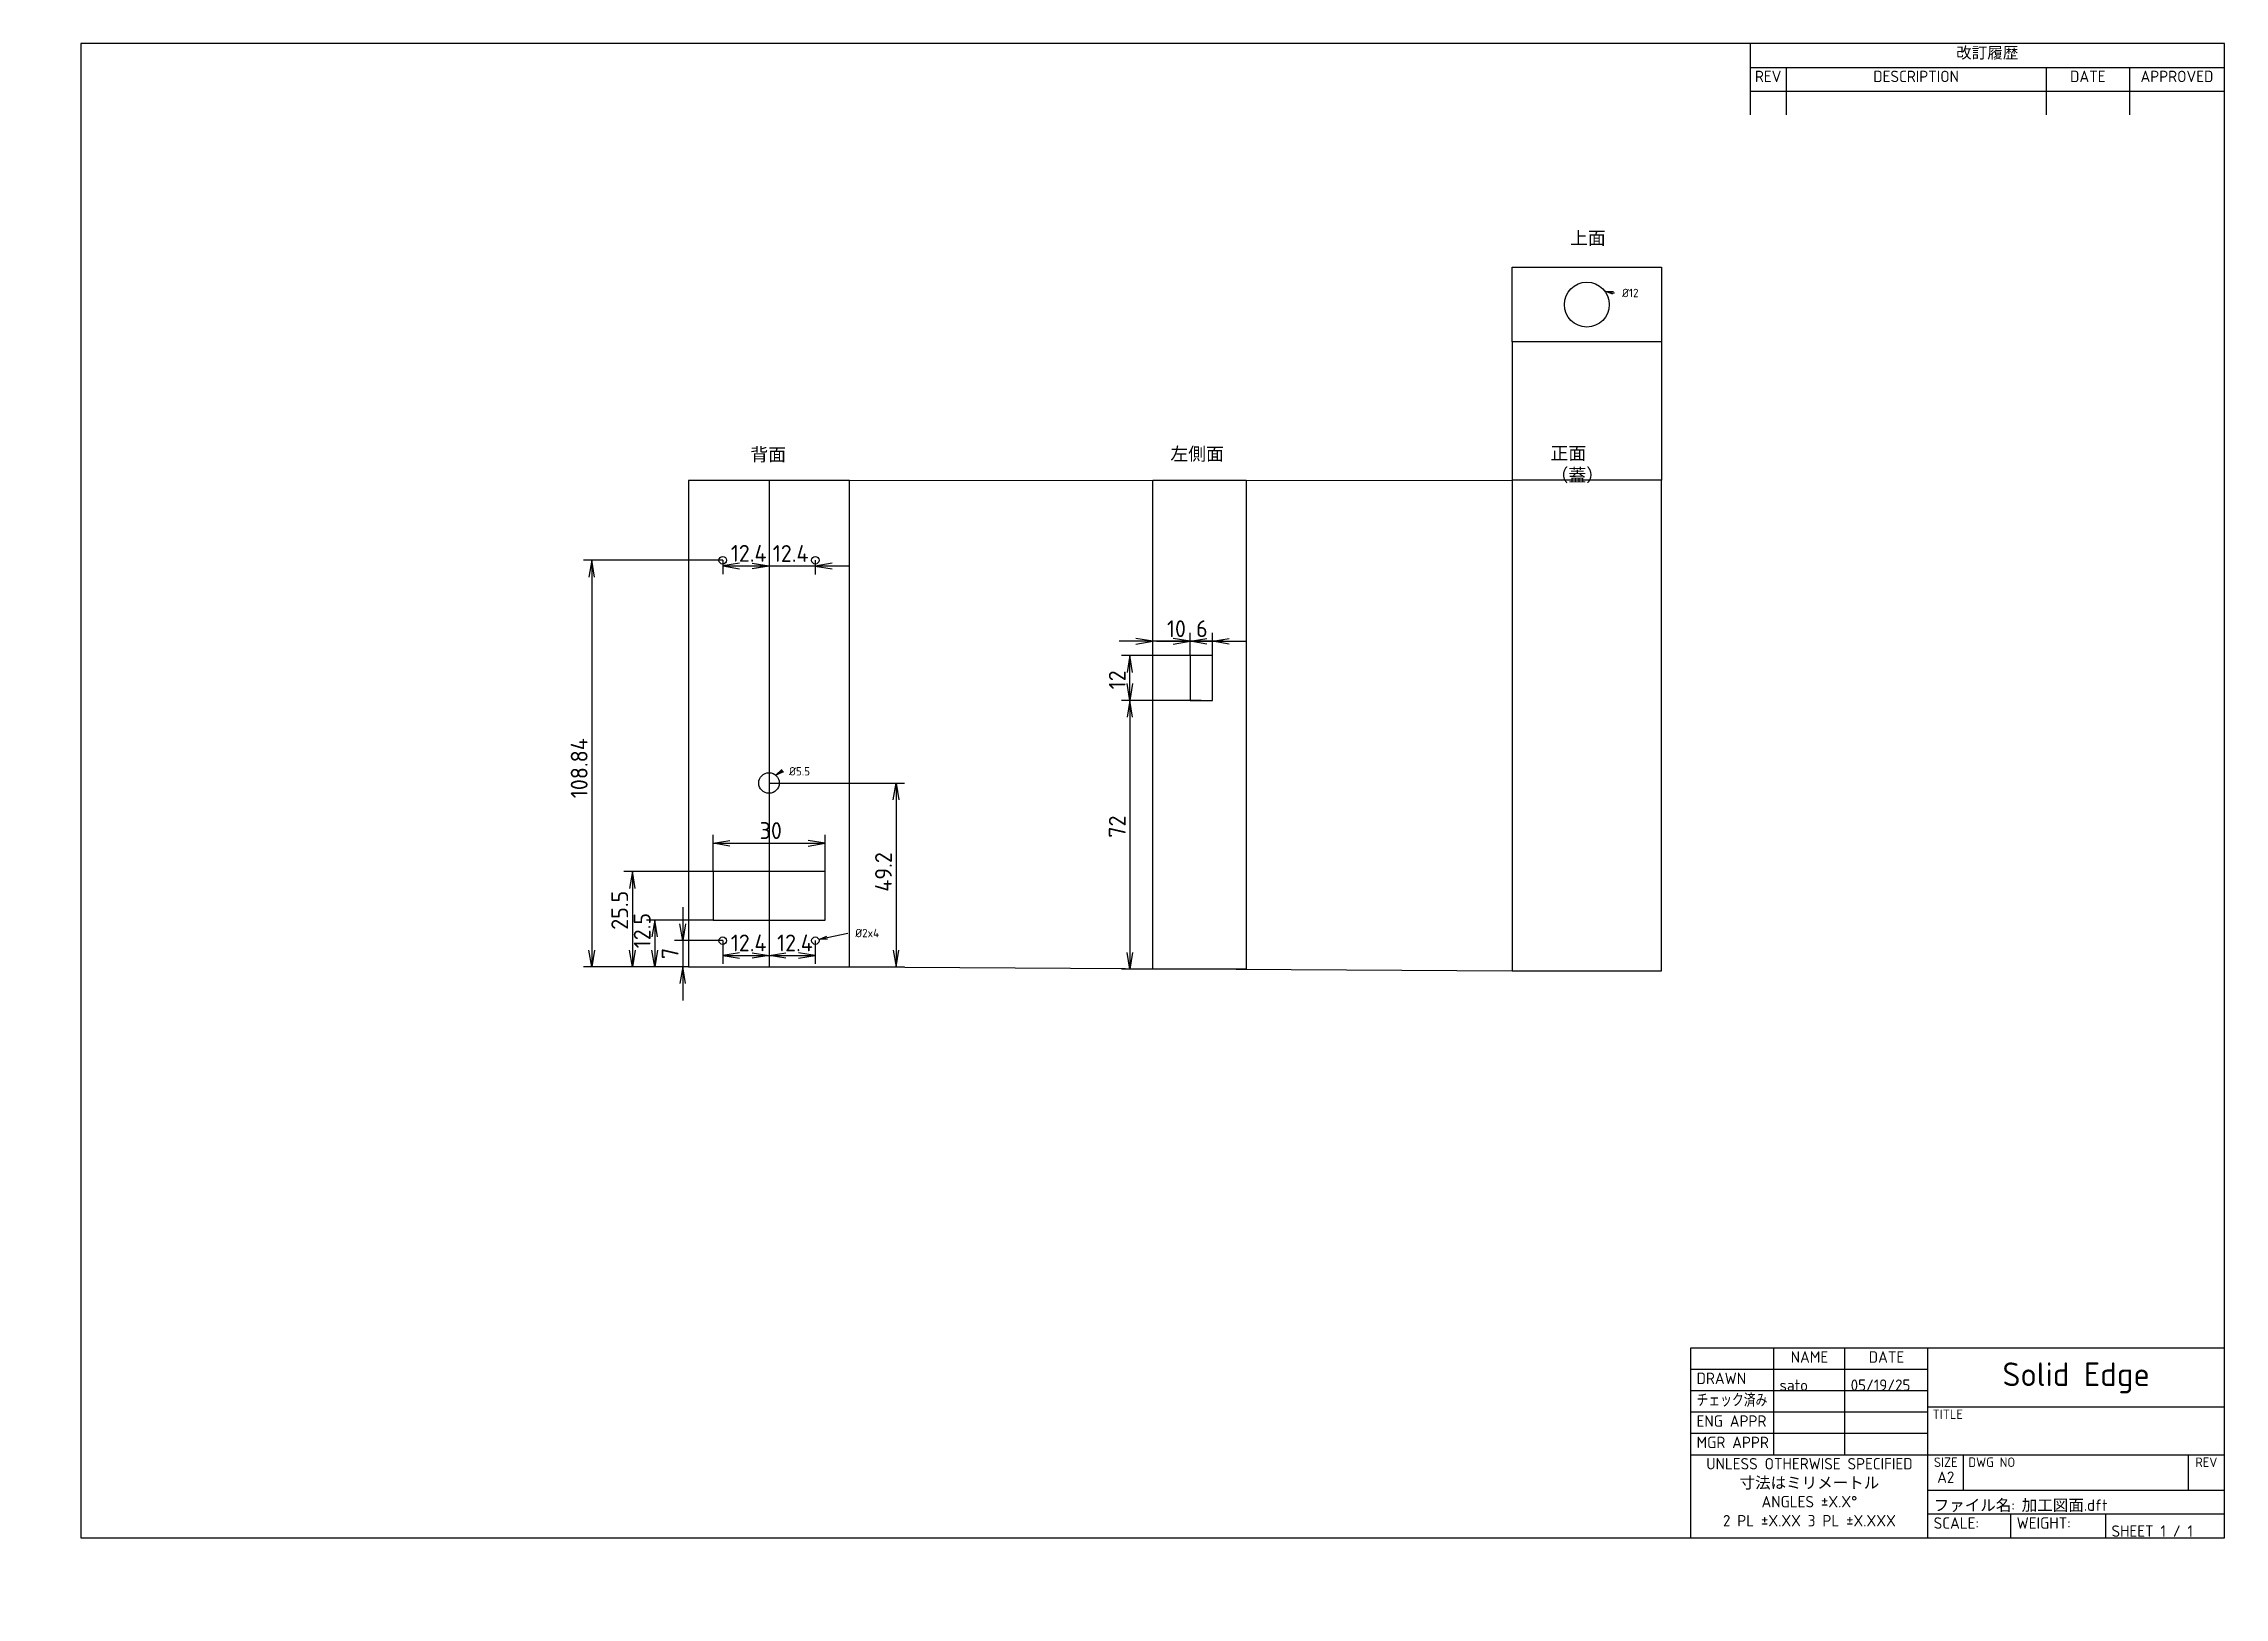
# Model space of a CAD drawing. Header units: millimetres. Extents: x 0 to 584, y -6 to 410.
import ezdxf
from ezdxf import colors
from ezdxf.entities.mleader import LeaderData, LeaderLine
from ezdxf.enums import TextEntityAlignment as Align
from ezdxf.lldxf.tags import DXFTag
from ezdxf.math import Vec2, Vec3

# ---------------------------------------------------------------- set-up
doc = ezdxf.new("R2010")
doc.units = ezdxf.units.MM
doc.layers.add('デフォルト', color=7, linetype='Continuous')
doc.styles.add('SEACAD_Solid_Edge_ISO', font='seiso.ttf')
tags = doc.linetypes.add('DASHDOT2', pattern=[12.7, 6.35, -3.175, 0, -3.175]).pattern_tags.tags
tags[10:11] = [DXFTag(74, 4), DXFTag(75, 0), DXFTag(340, '0'), DXFTag(46, 0.0), DXFTag(50, 0.0), DXFTag(44, 0.0), DXFTag(45, 0.0)]
tags[8:9] = [DXFTag(74, 4), DXFTag(75, 0), DXFTag(340, '0'), DXFTag(46, 0.0), DXFTag(50, 0.0), DXFTag(44, 0.0), DXFTag(45, 0.0)]
tags[6:7] = [DXFTag(74, 4), DXFTag(75, 0), DXFTag(340, '0'), DXFTag(46, 0.0), DXFTag(50, 0.0), DXFTag(44, 0.0), DXFTag(45, 0.0)]
tags[4:5] = [DXFTag(74, 4), DXFTag(75, 0), DXFTag(340, '0'), DXFTag(46, 0.0), DXFTag(50, 0.0), DXFTag(44, 0.0), DXFTag(45, 0.0)]
tags = doc.linetypes.add('DIVIDE2', pattern=[15.875, 6.35, -3.175, 0, -3.175, 0, -3.175]).pattern_tags.tags
tags[14:15] = [DXFTag(74, 4), DXFTag(75, 0), DXFTag(340, '0'), DXFTag(46, 0.0), DXFTag(50, 0.0), DXFTag(44, 0.0), DXFTag(45, 0.0)]
tags[12:13] = [DXFTag(74, 4), DXFTag(75, 0), DXFTag(340, '0'), DXFTag(46, 0.0), DXFTag(50, 0.0), DXFTag(44, 0.0), DXFTag(45, 0.0)]
tags[10:11] = [DXFTag(74, 4), DXFTag(75, 0), DXFTag(340, '0'), DXFTag(46, 0.0), DXFTag(50, 0.0), DXFTag(44, 0.0), DXFTag(45, 0.0)]
tags[8:9] = [DXFTag(74, 4), DXFTag(75, 0), DXFTag(340, '0'), DXFTag(46, 0.0), DXFTag(50, 0.0), DXFTag(44, 0.0), DXFTag(45, 0.0)]
tags[6:7] = [DXFTag(74, 4), DXFTag(75, 0), DXFTag(340, '0'), DXFTag(46, 0.0), DXFTag(50, 0.0), DXFTag(44, 0.0), DXFTag(45, 0.0)]
tags[4:5] = [DXFTag(74, 4), DXFTag(75, 0), DXFTag(340, '0'), DXFTag(46, 0.0), DXFTag(50, 0.0), DXFTag(44, 0.0), DXFTag(45, 0.0)]
doc.dimstyles.new('JIS_(mm)', dxfattribs={"dimtxt": 4.5, "dimasz": 4.5, "dimexe": 2.25, "dimexo": 0, "dimgap": 1.125, "dimtad": 1, "dimdsep": 46, "dimtxsty": 'SEACAD_Solid_Edge_ISO', "dimblk1": '_SE_OPEN', "dimblk2": '_SE_OPEN', "dimsah": 1, "dimcen": 2.25, "dimadec": 0, "dimazin": 0, "dimtfac": 0.5, "dimtmove": 0, "dimatfit": 3, "dimfxl": 1, "dimarcsym": 0})

# ---------------------------------------------------------------- blocks, each defined once
blk = doc.blocks.new('_OPEN')
at = {"color": 0}
for p, q in [((-1, 0.1665), (0, 0)), ((0, 0), (-1, -0.1665)), ((0, 0), (-1, 0))]:
    blk.add_line(p, q, dxfattribs=at)
blk = doc.blocks.new('DMBLK15')
at = {"layer": 'デフォルト', "color": 7, "linetype": 'Continuous'}
for p, q in [((171.16, 178.84), (171.16, 153.84)), ((181.86, 169.84), (168.91, 169.84)), ((172.71, 162.84), (168.91, 162.84))]:
    blk.add_line(p, q, dxfattribs=at)
for points in [[(171.91, 174.34), (171.16, 169.84), (170.41, 174.34)], [(171.91, 158.34), (171.16, 162.84), (170.41, 158.34)]]:
    blk.add_lwpolyline(points, dxfattribs=at)
at = {"layer": 'デフォルト', "color": 7, "linetype": 'Continuous', "style": 'SEACAD_Solid_Edge_ISO'}
blk.add_text('7', height=4.5, rotation=90, dxfattribs=at).set_placement((165.53, 164.91), align=Align.TOP_LEFT)
blk = doc.blocks.new('_SE_OPEN')
at = {"color": 0}
for p, q in [((-1, 0.1665), (0, 0)), ((0, 0), (-1, -0.1665)), ((0, 0), (-1, 0))]:
    blk.add_line(p, q, dxfattribs=at)
blk = doc.blocks.new('DMBLK16')
at = {"layer": 'デフォルト', "color": 7, "linetype": 'Continuous'}
for p, q in [((181.86, 169.84), (181.86, 163.61)), ((181.86, 165.86), (194.26, 165.86))]:
    blk.add_line(p, q, dxfattribs=at)
for points in [[(186.36, 166.61), (181.86, 165.86), (186.36, 165.11)], [(189.76, 166.61), (194.26, 165.86), (189.76, 165.11)]]:
    blk.add_lwpolyline(points, dxfattribs=at)
at = {"layer": 'デフォルト', "color": 7, "linetype": 'Continuous', "style": 'SEACAD_Solid_Edge_ISO'}
blk.add_text('12.4', height=4.5, dxfattribs=at).set_placement((184.02, 171.49), align=Align.TOP_LEFT)
blk = doc.blocks.new('DMBLK17')
at = {"layer": 'デフォルト', "color": 7, "linetype": 'Continuous'}
for p, q in [((206.66, 169.84), (206.66, 163.61)), ((194.26, 165.86), (206.66, 165.86))]:
    blk.add_line(p, q, dxfattribs=at)
for points in [[(198.76, 165.11), (194.26, 165.86), (198.76, 166.61)], [(202.16, 165.11), (206.66, 165.86), (202.16, 166.61)]]:
    blk.add_lwpolyline(points, dxfattribs=at)
at = {"layer": 'デフォルト', "color": 7, "linetype": 'Continuous', "style": 'SEACAD_Solid_Edge_ISO'}
blk.add_text('12.4', height=4.5, dxfattribs=at).set_placement((196.42, 171.49), align=Align.TOP_LEFT)
blk = doc.blocks.new('DMBLK18')
at = {"layer": 'デフォルト', "color": 7, "linetype": 'Continuous'}
for p, q in [((181.86, 271.68), (181.86, 267.92)), ((181.86, 270.17), (194.26, 270.17))]:
    blk.add_line(p, q, dxfattribs=at)
for points in [[(186.36, 270.92), (181.86, 270.17), (186.36, 269.42)], [(189.76, 270.92), (194.26, 270.17), (189.76, 269.42)]]:
    blk.add_lwpolyline(points, dxfattribs=at)
at = {"layer": 'デフォルト', "color": 7, "linetype": 'Continuous', "style": 'SEACAD_Solid_Edge_ISO'}
blk.add_text('12.4', height=4.5, dxfattribs=at).set_placement((184.02, 275.79), align=Align.TOP_LEFT)
blk = doc.blocks.new('DMBLK19')
at = {"layer": 'デフォルト', "color": 7, "linetype": 'Continuous'}
for p, q in [((181.86, 271.68), (144.54, 271.68)), ((146.79, 271.68), (146.79, 162.84)), ((172.71, 162.84), (144.54, 162.84))]:
    blk.add_line(p, q, dxfattribs=at)
for points in [[(147.54, 267.18), (146.79, 271.68), (146.04, 267.18)], [(147.54, 167.34), (146.79, 162.84), (146.04, 167.34)]]:
    blk.add_lwpolyline(points, dxfattribs=at)
at = {"layer": 'デフォルト', "color": 7, "linetype": 'Continuous', "style": 'SEACAD_Solid_Edge_ISO'}
blk.add_text('108.84', height=4.5, rotation=90, dxfattribs=at).set_placement((141.17, 207.98), align=Align.TOP_LEFT)
blk = doc.blocks.new('DMBLK20')
at = {"layer": 'デフォルト', "color": 7, "linetype": 'Continuous'}
for p, q in [((179.26, 188.34), (179.26, 198.18)), ((179.26, 195.93), (209.26, 195.93)), ((209.26, 188.34), (209.26, 198.18))]:
    blk.add_line(p, q, dxfattribs=at)
for points in [[(183.76, 195.18), (179.26, 195.93), (183.76, 196.68)], [(204.76, 195.18), (209.26, 195.93), (204.76, 196.68)]]:
    blk.add_lwpolyline(points, dxfattribs=at)
at = {"layer": 'デフォルト', "color": 7, "linetype": 'Continuous', "style": 'SEACAD_Solid_Edge_ISO'}
blk.add_text('30', height=4.5, dxfattribs=at).set_placement((191.75, 201.56), align=Align.TOP_LEFT)
blk = doc.blocks.new('DMBLK21')
at = {"layer": 'デフォルト', "color": 7, "linetype": 'Continuous'}
for p, q in [((179.26, 175.34), (161.41, 175.34)), ((163.66, 175.34), (163.66, 162.84)), ((172.71, 162.84), (161.41, 162.84))]:
    blk.add_line(p, q, dxfattribs=at)
for points in [[(164.41, 170.84), (163.66, 175.34), (162.91, 170.84)], [(164.41, 167.34), (163.66, 162.84), (162.91, 167.34)]]:
    blk.add_lwpolyline(points, dxfattribs=at)
at = {"layer": 'デフォルト', "color": 7, "linetype": 'Continuous', "style": 'SEACAD_Solid_Edge_ISO'}
blk.add_text('12.5', height=4.5, rotation=90, dxfattribs=at).set_placement((158.04, 167.79), align=Align.TOP_LEFT)
blk = doc.blocks.new('DMBLK22')
at = {"layer": 'デフォルト', "color": 7, "linetype": 'Continuous'}
for p, q in [((179.26, 188.34), (155.41, 188.34)), ((157.66, 188.34), (157.66, 162.84)), ((172.71, 162.84), (155.41, 162.84))]:
    blk.add_line(p, q, dxfattribs=at)
for points in [[(158.41, 183.84), (157.66, 188.34), (156.91, 183.84)], [(158.41, 167.34), (157.66, 162.84), (156.91, 167.34)]]:
    blk.add_lwpolyline(points, dxfattribs=at)
at = {"layer": 'デフォルト', "color": 7, "linetype": 'Continuous', "style": 'SEACAD_Solid_Edge_ISO'}
blk.add_text('25.5', height=4.5, rotation=90, dxfattribs=at).set_placement((152.03, 172.75), align=Align.TOP_LEFT)
blk = doc.blocks.new('DMBLK23')
at = {"layer": 'デフォルト', "color": 7, "linetype": 'Continuous'}
for p, q in [((194.26, 212.04), (230.54, 212.04)), ((228.29, 212.04), (228.29, 162.84)), ((215.81, 162.84), (230.54, 162.84))]:
    blk.add_line(p, q, dxfattribs=at)
for points in [[(227.54, 207.54), (228.29, 212.04), (229.04, 207.54)], [(227.54, 167.34), (228.29, 162.84), (229.04, 167.34)]]:
    blk.add_lwpolyline(points, dxfattribs=at)
at = {"layer": 'デフォルト', "color": 7, "linetype": 'Continuous', "style": 'SEACAD_Solid_Edge_ISO'}
blk.add_text('49.2', height=4.5, rotation=90, dxfattribs=at).set_placement((222.66, 182.94), align=Align.TOP_LEFT)
blk = doc.blocks.new('DMBLK24')
at = {"layer": 'デフォルト', "color": 7, "linetype": 'Continuous'}
for p, q in [((215.66, 270.13), (185.26, 270.13)), ((206.66, 271.68), (206.66, 267.88))]:
    blk.add_line(p, q, dxfattribs=at)
for points in [[(189.76, 270.88), (194.26, 270.13), (189.76, 269.38)], [(211.16, 270.88), (206.66, 270.13), (211.16, 269.38)]]:
    blk.add_lwpolyline(points, dxfattribs=at)
at = {"layer": 'デフォルト', "color": 7, "linetype": 'Continuous', "style": 'SEACAD_Solid_Edge_ISO'}
blk.add_text('12.4', height=4.5, dxfattribs=at).set_placement((195.27, 275.75), align=Align.TOP_LEFT)
blk = doc.blocks.new('DMBLK25')
at = {"layer": 'デフォルト', "color": 7, "linetype": 'Continuous'}
for p, q in [((310.01, 234.17), (288.63, 234.17)), ((290.88, 234.17), (290.88, 162.17)), ((297.01, 162.17), (288.63, 162.17))]:
    blk.add_line(p, q, dxfattribs=at)
for points in [[(291.63, 229.67), (290.88, 234.17), (290.13, 229.67)], [(291.63, 166.67), (290.88, 162.17), (290.13, 166.67)]]:
    blk.add_lwpolyline(points, dxfattribs=at)
at = {"layer": 'デフォルト', "color": 7, "linetype": 'Continuous', "style": 'SEACAD_Solid_Edge_ISO'}
blk.add_text('72', height=4.5, rotation=90, dxfattribs=at).set_placement((285.26, 197.41), align=Align.TOP_LEFT)
blk = doc.blocks.new('DMBLK26')
at = {"layer": 'デフォルト', "color": 7, "linetype": 'Continuous'}
for p, q in [((307.01, 246.17), (307.01, 252.23)), ((316.01, 249.98), (288.01, 249.98))]:
    blk.add_line(p, q, dxfattribs=at)
for points in [[(292.51, 249.23), (297.01, 249.98), (292.51, 250.73)], [(311.51, 249.23), (307.01, 249.98), (311.51, 250.73)]]:
    blk.add_lwpolyline(points, dxfattribs=at)
at = {"layer": 'デフォルト', "color": 7, "linetype": 'Continuous', "style": 'SEACAD_Solid_Edge_ISO'}
blk.add_text('10', height=4.5, dxfattribs=at).set_placement((300.82, 255.61), align=Align.TOP_LEFT)
blk = doc.blocks.new('DMBLK27')
at = {"layer": 'デフォルト', "color": 7, "linetype": 'Continuous'}
for p, q in [((307.01, 246.17), (288.63, 246.17)), ((290.88, 234.17), (290.88, 246.17)), ((310.01, 234.17), (288.63, 234.17))]:
    blk.add_line(p, q, dxfattribs=at)
for points in [[(291.63, 241.67), (290.88, 246.17), (290.13, 241.67)], [(291.63, 238.67), (290.88, 234.17), (290.13, 238.67)]]:
    blk.add_lwpolyline(points, dxfattribs=at)
at = {"layer": 'デフォルト', "color": 7, "linetype": 'Continuous', "style": 'SEACAD_Solid_Edge_ISO'}
blk.add_text('12', height=4.5, rotation=90, dxfattribs=at).set_placement((285.26, 237.13), align=Align.TOP_LEFT)
blk = doc.blocks.new('DMBLK28')
at = {"layer": 'デフォルト', "color": 7, "linetype": 'Continuous'}
for p, q in [((307.01, 246.17), (307.01, 252.23)), ((313.01, 246.17), (313.01, 252.23)), ((298.01, 249.98), (322.01, 249.98))]:
    blk.add_line(p, q, dxfattribs=at)
for points in [[(302.51, 249.23), (307.01, 249.98), (302.51, 250.73)], [(317.51, 249.23), (313.01, 249.98), (317.51, 250.73)]]:
    blk.add_lwpolyline(points, dxfattribs=at)
at = {"layer": 'デフォルト', "color": 7, "linetype": 'Continuous', "style": 'SEACAD_Solid_Edge_ISO'}
blk.add_text('6', height=4.5, dxfattribs=at).set_placement((308.62, 255.61), align=Align.TOP_LEFT)
blk = doc.blocks.new('_Dot')
at = {"color": 0, "linetype": 'ByBlock', "lineweight": -2}
blk.add_line((-0.5, 0), (-1, 0), dxfattribs=at)
at = {"color": 0, "linetype": 'ByBlock', "const_width": 0.5}
blk.add_lwpolyline([(-0.25, 0, 1), (0.25, 0, 1)], format="xyb", close=True, dxfattribs=at)

msp = doc.modelspace()

# ---------------------------------------------------------------- linework, layer by layer
at = {"layer": 'デフォルト', "color": 7, "linetype": 'Continuous'}
for p, q in [((584, 410), (10, 410)), ((10, 410), (10, 10)), ((457, 410), (457, 390.95)), ((584, 10), (584, 410)), ((457, 403.65), (584, 403.65)), ((466.652, 403.65), (466.652, 390.95)), ((536.248, 403.65), (536.248, 390.95)), ((558.6, 403.65), (558.6, 390.95)), ((457, 397.3), (584, 397.3)), ((393.259, 350.127), (433.272, 350.127)), ((393.259, 330.127), (393.259, 350.127)), ((433.272, 350.127), (433.272, 330.127)), ((433.272, 330.127), (393.259, 330.127)), ((172.707, 293.051), (172.707, 162.842)), ((215.812, 293.051), (172.707, 293.051)), ((215.812, 162.842), (215.812, 293.051)), ((297.006, 293.088), (322.006, 293.088)), ((297.006, 162.171), (297.006, 293.088)), ((322.006, 293.088), (322.006, 162.171)), ((433.272, 293.112), (393.272, 293.112)), ((393.272, 293.112), (393.272, 161.721)), ((433.272, 161.721), (433.272, 293.112)), ((313.006, 246.171), (307.006, 246.171)), ((307.006, 246.171), (307.006, 234.171)), ((313.006, 234.171), (313.006, 246.171)), ((307.006, 234.171), (313.006, 234.171)), ((209.259, 188.342), (179.259, 188.342)), ((179.259, 188.342), (179.259, 175.342)), ((209.259, 175.342), (209.259, 188.342)), ((179.259, 175.342), (209.259, 175.342)), ((172.707, 162.842), (215.812, 162.842)), ((322.006, 162.171), (297.006, 162.171)), ((393.272, 161.721), (433.272, 161.721)), ((441.125, 10), (441.125, 60.8)), ((441.125, 60.8), (584, 60.8)), ((463.35, 32.225), (463.35, 60.8)), ((482.4, 32.225), (482.4, 60.8)), ((504.625, 10), (504.625, 60.8)), ((441.125, 55.085), (504.625, 55.085)), ((441.125, 49.37), (504.625, 49.37)), ((441.125, 43.655), (504.625, 43.655)), ((504.625, 45.052), (584, 45.052)), ((441.125, 37.94), (504.625, 37.94)), ((441.125, 32.225), (584, 32.225)), ((514.15, 22.7), (514.15, 32.098)), ((574.348, 22.7), (574.348, 32.098)), ((504.625, 22.7), (584, 22.7)), ((504.625, 16.35), (584, 16.35)), ((526.85, 10), (526.85, 16.35)), ((552.25, 10), (552.25, 16.35)), ((10, 10), (584, 10))]:
    msp.add_line(p, q, dxfattribs=at)
at = {"layer": 'デフォルト', "color": 7, "linetype": 'DIVIDE2'}
for p, q in [((393.259, 330.127), (393.272, 293.112)), ((433.272, 330.127), (433.272, 293.112)), ((215.812, 293.051), (393.272, 293.112)), ((215.812, 162.842), (393.272, 161.721))]:
    msp.add_line(p, q, dxfattribs=at)
at = {"layer": 'デフォルト', "color": 7, "linetype": 'DASHDOT2'}
msp.add_line((194.259, 293.051), (194.259, 162.842), dxfattribs=at)
at = {"layer": 'デフォルト', "color": 7, "linetype": 'Continuous'}
for centre, radius in [((413.266, 340.127), 6), ((181.859, 271.682), 1), ((206.659, 271.682), 1), ((194.259, 212.042), 2.75), ((181.859, 169.842), 1), ((206.659, 169.842), 1)]:
    msp.add_circle(centre, radius, dxfattribs=at)

# ---------------------------------------------------------------- texts
at = {"layer": 'デフォルト'}
for s, insert, char_height, width, attachment_point in [('{\\fSolid Edge ISO|b0||i0||c0|p34;\\C7;\\H3.048;\\W1.;改訂履歴}', (520.5, 409.099), 3.048, 127, 2), ('{\\fSolid Edge ISO|b0||i0||c0|p34;\\C7;\\H3.048;\\W1.;REV}', (461.826, 402.749), 3.048, 9.652, 2), ('{\\fSolid Edge ISO|b0||i0||c0|p34;\\C7;\\H3.048;\\W1.;DESCRIPTION}', (501.45, 402.749), 3.048, 69.596, 2), ('{\\fSolid Edge ISO|b0||i0||c0|p34;\\C7;\\H3.048;\\W1.;DATE}', (547.424, 402.749), 3.048, 22.352, 2), ('{\\fSolid Edge ISO|b0||i0||c0|p34;\\C7;\\H3.048;\\W1.;APPROVED}', (571.3, 402.749), 3.048, 25.4, 2), ('{\\fSolid Edge ISO|b0||i0||c0|p34;\\C7;\\H3.5;\\W1.;上面}', (408.77, 359.7), 3.5, 11.02501, 1), ('{\\fSolid Edge ISO|b0||i0||c0|p34;\\C7;\\H3.5;\\W1.;背面}', (189.269, 301.742), 3.5, 11.02501, 1), ('{\\fSolid Edge ISO|b0||i0||c0|p34;\\C7;\\H3.5;\\W1.;左側面}', (301.733, 301.923), 3.5, 16.53751, 1), ('{\\fSolid Edge ISO|b0||i0||c0|p34;\\C7;\\H3.5;\\W1.;正面（蓋）}', (403.545, 302.103), 3.5, 22.13751, 1), ('{\\fSolid Edge ISO|b0||i0||c0|p34;\\C7;\\H3.048;\\W1.;NAME}', (472.875, 59.899), 3.048, 19.05, 2), ('{\\fSolid Edge ISO|b0||i0||c0|p34;\\C7;\\H3.048;\\W1.;DATE}', (493.512, 59.899), 3.048, 22.225, 2), ('{\\fSolid Edge ISO|b0||i0||c0|p34;\\C7;\\H3.048;\\W1.;DRAWN}', (442.649, 54.184), 3.048, 20.701, 1), ('{\\fSolid Edge ISO|b1||i0||c0|p34;\\C7;\\H6.35;\\W1.;Solid Edge}', (544.312, 56.924), 6.35, 79.375, 2), ('{\\fSolid Edge ISO|b0||i0||c0|p34;\\C7;\\H3.048;\\W0.76;チェック済み}', (442.649, 48.469), 3.048, 20.73966, 1), ('{\\fSolid Edge ISO|b0||i0||c0|p34;\\C7;\\H3.048;\\W1.;ENG APPR}', (442.649, 42.754), 3.048, 21.99862, 1), ('{\\fSolid Edge ISO|b0||i0||c0|p34;\\C7;\\H2.54;\\W1.;TITLE}', (505.895, 44.302), 2.54, 78.105, 1), ('{\\fSolid Edge ISO|b0||i0||c0|p34;\\C7;\\H3.048;\\W1.;MGR APPR}', (442.649, 37.039), 3.048, 22.66123, 1), ('{\\fSolid Edge ISO|b0||i0||c0|p34;\\C7;\\H3.048;\\W1.;UNLESS OTHERWISE SPECIFIED\\P}{\\fSolid Edge ISO|b0||i0||c0|p34;\\C7;\\H3.048;\\W1.;寸法はミリメートル\\P}{\\fSolid Edge ISO|b0||i0||c0|p34;\\C7;\\H3.048;\\W1.;ANGLES ±X.X°\\P}{\\fSolid Edge ISO|b0||i0||c0|p34;\\C7;\\H3.048;\\W1.;2 PL ±X.XX 3 PL ±X.XXX}', (472.875, 31.324), 3.048, 63.5, 2), ('{\\fSolid Edge ISO|b0||i0||c0|p34;\\C7;\\H2.54;\\W1.;SIZE}', (509.387, 31.475), 2.54, 9.525, 2), ('{\\fSolid Edge ISO|b0||i0||c0|p34;\\C7;\\H2.54;\\W1.;DWG NO}', (515.42, 31.475), 2.54, 58.928, 1), ('{\\fSolid Edge ISO|b0||i0||c0|p34;\\C7;\\H2.54;\\W1.;REV}', (579.174, 31.475), 2.54, 9.652, 2), ('{\\fSolid Edge ISO|b1||i0||c0|p34;\\C7;\\H3.048;\\W1.;A2}', (509.387, 26.192), 3.048, 9.525, 5), ('{\\fSolid Edge ISO|b0||i0||c0|p34;\\C7;\\H3.048;\\W1.;SCALE:}', (506.149, 15.449), 3.048, 20.701, 1), ('{\\fSolid Edge ISO|b0||i0||c0|p34;\\C7;\\H3.048;\\W1.;WEIGHT:}', (528.374, 15.449), 3.048, 23.876, 1)]:
    msp.add_mtext(s, dxfattribs=dict(at, insert=insert, char_height=char_height, width=width, attachment_point=attachment_point))

# ---------------------------------------------------------------- dimensions: what is measured, and where the dimension line sits
at = {"layer": 'デフォルト', "color": 7, "linetype": 'Continuous'}
for base, p1, p2, picture, middle in [((194.259, 270.167), (181.859, 271.682), (194.259, 293.051), 'DMBLK18', (188.059, 270.167)), ((194.259, 270.128), (206.659, 271.682), (194.259, 293.051), 'DMBLK24', (199.31, 270.128)), ((297.006, 249.983), (307.006, 246.171), (297.006, 293.088), 'DMBLK26', (303.074, 249.983)), ((313.006, 249.983), (307.006, 246.171), (313.006, 234.171), 'DMBLK28', (310.006, 249.983)), ((194.259, 165.864), (181.859, 169.842), (194.259, 162.842), 'DMBLK16', (188.059, 165.864)), ((206.659, 165.864), (194.259, 162.842), (206.659, 169.842), 'DMBLK17', (200.459, 165.864))]:
    dim = msp.add_linear_dim(base=base, p1=p1, p2=p2, text='\\A1;<>', dimstyle='JIS_(mm)', dxfattribs=at)
    dim.commit()
    dim.dimension.update_dxf_attribs({"geometry": picture, "text_midpoint": middle, "dimtype": 160})
for base, p1, p2, angle, picture, middle, dimtype in [((146.793, 162.842), (181.859, 271.682), (172.707, 162.842), 90, 'DMBLK19', (146.793, 214.834), 160), ((290.884, 246.171), (310.006, 234.171), (307.006, 246.171), 90, 'DMBLK27', (290.884, 239.431), 160), ((290.884, 162.171), (310.006, 234.171), (297.006, 162.171), 90, 'DMBLK25', (290.884, 200.225), 160), ((228.289, 162.842), (194.259, 212.042), (215.812, 162.842), 90, 'DMBLK23', (228.289, 187.442), 160), ((179.259, 195.933), (179.259, 188.342), (209.259, 188.342), 0, 'DMBLK20', (194.259, 195.933), 161), ((157.655, 162.842), (179.259, 188.342), (172.707, 162.842), 90, 'DMBLK22', (157.655, 177.101), 160), ((163.661, 162.842), (179.259, 175.342), (172.707, 162.842), 90, 'DMBLK21', (163.661, 171.774), 160), ((171.155, 162.842), (181.859, 169.842), (172.707, 162.842), 90, 'DMBLK15', (171.155, 166.342), 160)]:
    dim = msp.add_linear_dim(base=base, p1=p1, p2=p2, angle=angle, text='\\A1;<>', dimstyle='JIS_(mm)', dxfattribs=at)
    dim.commit()
    dim.dimension.update_dxf_attribs({"geometry": picture, "text_midpoint": middle, "dimtype": dimtype})

# ---------------------------------------------------------------- leaders
ml = msp.add_multileader_mtext('Standard', dxfattribs=at)
ml.set_content('{\\pxsm0.9;\\fSolid Edge ISO|b0||i0||c0|p34;\\W1.;%%c12\\P}', color=256)
ml.set_leader_properties()
ml.set_arrow_properties(name='OPEN')
ml.build(insert=Vec2(0, 0))
ml.multileader.update_dxf_attribs({"dogleg_length": 0, "arrow_head_size": 2.25})
ctx = ml.context
ctx.base_point, ctx.char_height, ctx.arrow_head_size = Vec3(420.701, 343.237), 2.25, 2.25
notes = []
notes.append((ctx, [(0, (1, 1, 0), (420.701, 343.24), (1, 0), 0, [(0, [(418.085, 343.701)], 0, [])])]))
ctx.mtext.insert = Vec3(422.701, 344.365)
ml = msp.add_multileader_mtext('Standard', dxfattribs=at)
ml.set_content('{\\pxsm0.9;\\fSolid Edge ISO|b0||i0||c0|p34;\\W1.;%%c5.5\\P}', color=256)
ml.set_leader_properties()
ml.set_arrow_properties(name='OPEN')
ml.build(insert=Vec2(0, 0))
ml.multileader.update_dxf_attribs({"dogleg_length": 0, "arrow_head_size": 2.25})
ctx = ml.context
ctx.base_point, ctx.char_height, ctx.arrow_head_size = Vec3(197.62, 215.188), 2.25, 2.25
notes.append((ctx, [(0, (1, 1, 0), (197.62, 215.189), (1, 0), 0, [(0, [(196.04, 214.138)], 0, [])])]))
ctx.mtext.insert = Vec3(199.62, 216.314)
ml = msp.add_multileader_mtext('Standard', dxfattribs=at)
ml.set_content('{\\pxsm0.9;\\fSolid Edge ISO|b0||i0||c0|p34;\\W1.;%%c2x4\\P}', color=256)
ml.set_leader_properties()
ml.set_arrow_properties(name='OPEN')
ml.build(insert=Vec2(0, 0))
ml.multileader.update_dxf_attribs({"dogleg_length": 0, "arrow_head_size": 2.25})
ctx = ml.context
ctx.base_point, ctx.char_height, ctx.arrow_head_size = Vec3(215.345, 171.874), 2.25, 2.25
notes.append((ctx, [(0, (1, 1, 0), (215.345, 171.877), (1, 0), 0, [(0, [(207.608, 170.16)], 0, [])])]))
ctx.mtext.insert = Vec3(217.345, 173.002)
ml = msp.add_multileader_mtext('Standard', dxfattribs=at)
ml.set_content('{\\pxsm0.9;\\fSolid Edge ISO|b0||i0||c0|p34;\\W1.;05/19/25\\P}', color=256)
ml.set_leader_properties()
ml.set_arrow_properties(name='DOT')
ml.build(insert=Vec2(0, 0))
ml.multileader.update_dxf_attribs({"leader_type": 0, "dogleg_length": 0, "arrow_head_size": 3.048})
ctx = ml.context
ctx.base_point, ctx.char_height, ctx.arrow_head_size = Vec3(0, 0), 3.048, 3.048
notes.append((ctx, [(0, (0, 0, 0), (0, 0), (1, 0), 1, [])]))
ctx.mtext.insert = Vec3(483.924, 52.367)
ml = msp.add_multileader_mtext('Standard', dxfattribs=at)
ml.set_content('{\\pxsm0.9;\\fSolid Edge ISO|b0||i0||c0|p34;\\W1.;sato\\P}', color=256)
ml.set_leader_properties()
ml.set_arrow_properties(name='DOT')
ml.build(insert=Vec2(0, 0))
ml.multileader.update_dxf_attribs({"leader_type": 0, "dogleg_length": 0, "arrow_head_size": 3.048})
ctx = ml.context
ctx.base_point, ctx.char_height, ctx.arrow_head_size = Vec3(0, 0), 3.048, 3.048
notes.append((ctx, [(0, (0, 0, 0), (0, 0), (1, 0), 1, [])]))
ctx.mtext.insert = Vec3(464.874, 52.353)
ml = msp.add_multileader_mtext('Standard', dxfattribs=at)
ml.set_content('{\\pxsm0.9;\\fSolid Edge ISO|b0||i0||c0|p34;\\W1.;ファイル名: 加工図面.dft\\P}', color=256)
ml.set_leader_properties()
ml.set_arrow_properties(name='DOT')
ml.build(insert=Vec2(0, 0))
ml.multileader.update_dxf_attribs({"leader_type": 0, "dogleg_length": 0, "arrow_head_size": 3.048})
ctx = ml.context
ctx.base_point, ctx.char_height, ctx.arrow_head_size = Vec3(0, 0), 3.048, 3.048
notes.append((ctx, [(0, (0, 0, 0), (0, 0), (1, 0), 1, [])]))
ctx.mtext.insert = Vec3(506.149, 20.234)
ml = msp.add_multileader_mtext('Standard', dxfattribs=at)
ml.set_content('{\\pxsm0.9;\\fSolid Edge ISO|b0||i0||c0|p34;\\W1.;SHEET 1 / 1\\P}', color=256)
ml.set_leader_properties()
ml.set_arrow_properties(name='DOT')
ml.build(insert=Vec2(0, 0))
ml.multileader.update_dxf_attribs({"leader_type": 0, "dogleg_length": 0, "arrow_head_size": 3.048})
ctx = ml.context
ctx.base_point, ctx.char_height, ctx.arrow_head_size = Vec3(0, 0), 3.048, 3.048
notes.append((ctx, [(0, (0, 0, 0), (0, 0), (1, 0), 1, [])]))
ctx.mtext.insert = Vec3(553.774, 13.293)
for ctx, leaders in notes:
    for number, flags, end, landing, length, lines in leaders:
        leader = LeaderData()
        leader.index, (leader.has_last_leader_line, leader.has_dogleg_vector, leader.attachment_direction) = number, flags
        leader.last_leader_point, leader.dogleg_vector, leader.dogleg_length = Vec3(end), Vec3(landing), length
        for number, points, colour, breaks in lines:
            line = LeaderLine()
            line.index, line.vertices, line.color, line.breaks = number, Vec3.list(points), colors.encode_raw_color(colour), breaks
            leader.lines.append(line)
        ctx.leaders.append(leader)

doc.saveas('drawing.dxf')
